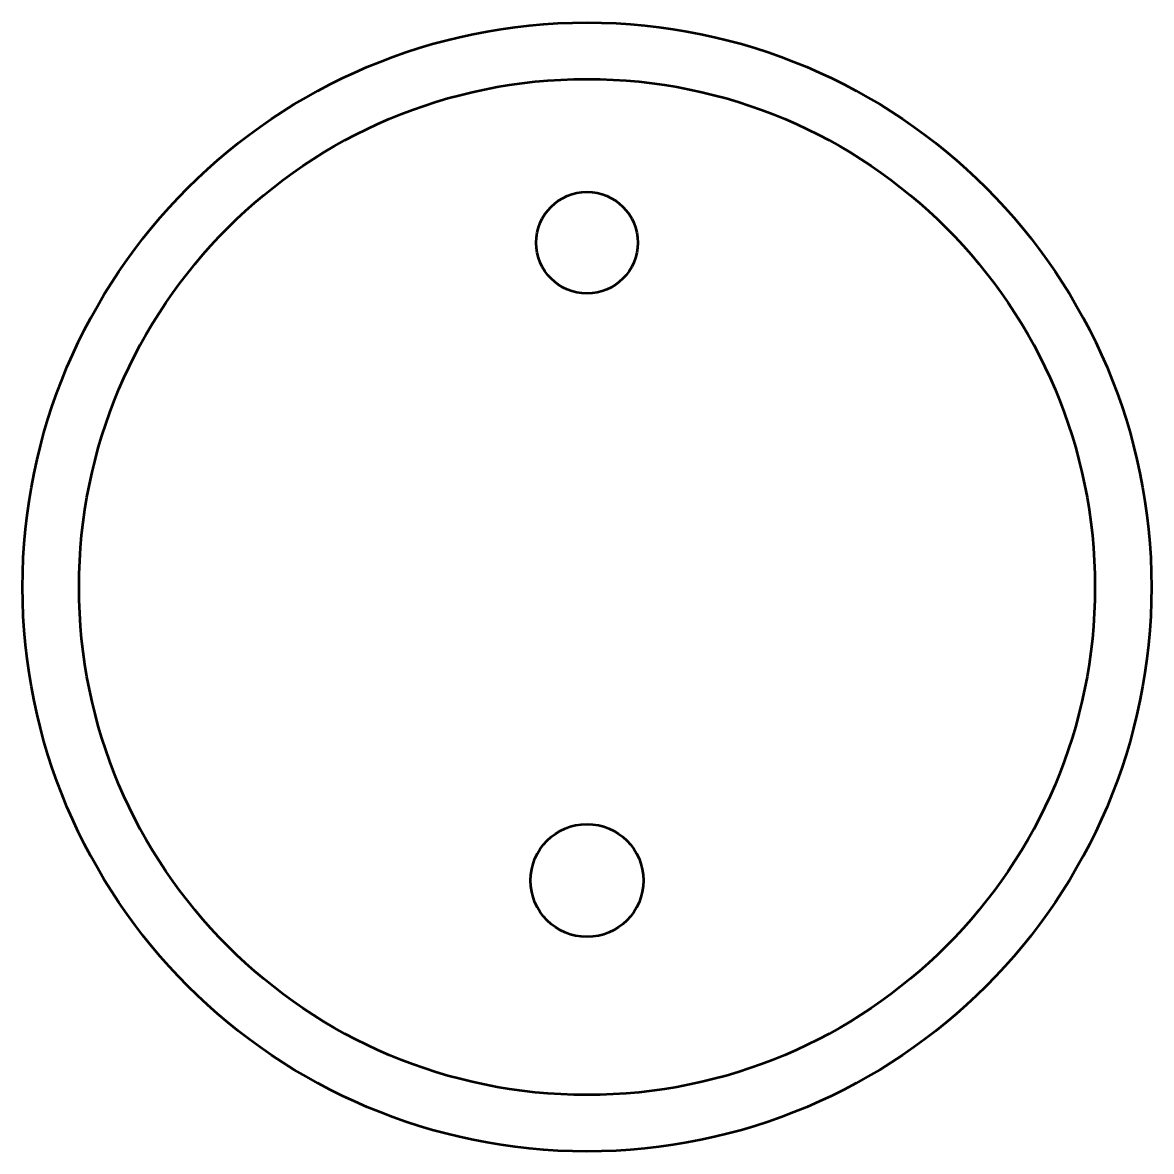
# Model space of a CAD drawing. Header units: centimetres. Extents: x -2.5 to 2.5, y -2.5 to 2.5.
import ezdxf

# ---------------------------------------------------------------- set-up
doc = ezdxf.new("R2010")
doc.units = ezdxf.units.CM
doc.header["$MEASUREMENT"] = 0
doc.layers.add('Layer 1', color=7, linetype='Continuous')

msp = doc.modelspace()

# ---------------------------------------------------------------- linework, layer by layer
at = {"layer": 'Layer 1', "lineweight": 53}
for centre, major_axis in [((0, 0), (0, 2.5)), ((0, 1.525), (0, 0.225)), ((0, -1.3), (0, 0.25))]:
    msp.add_ellipse(centre, major_axis=major_axis, ratio=1, dxfattribs=at)
at = {"layer": 'Layer 1', "color": 4, "lineweight": 53}
msp.add_ellipse((0, 0), major_axis=(0, 2.25), ratio=1, dxfattribs=at)

doc.saveas('drawing.dxf')
